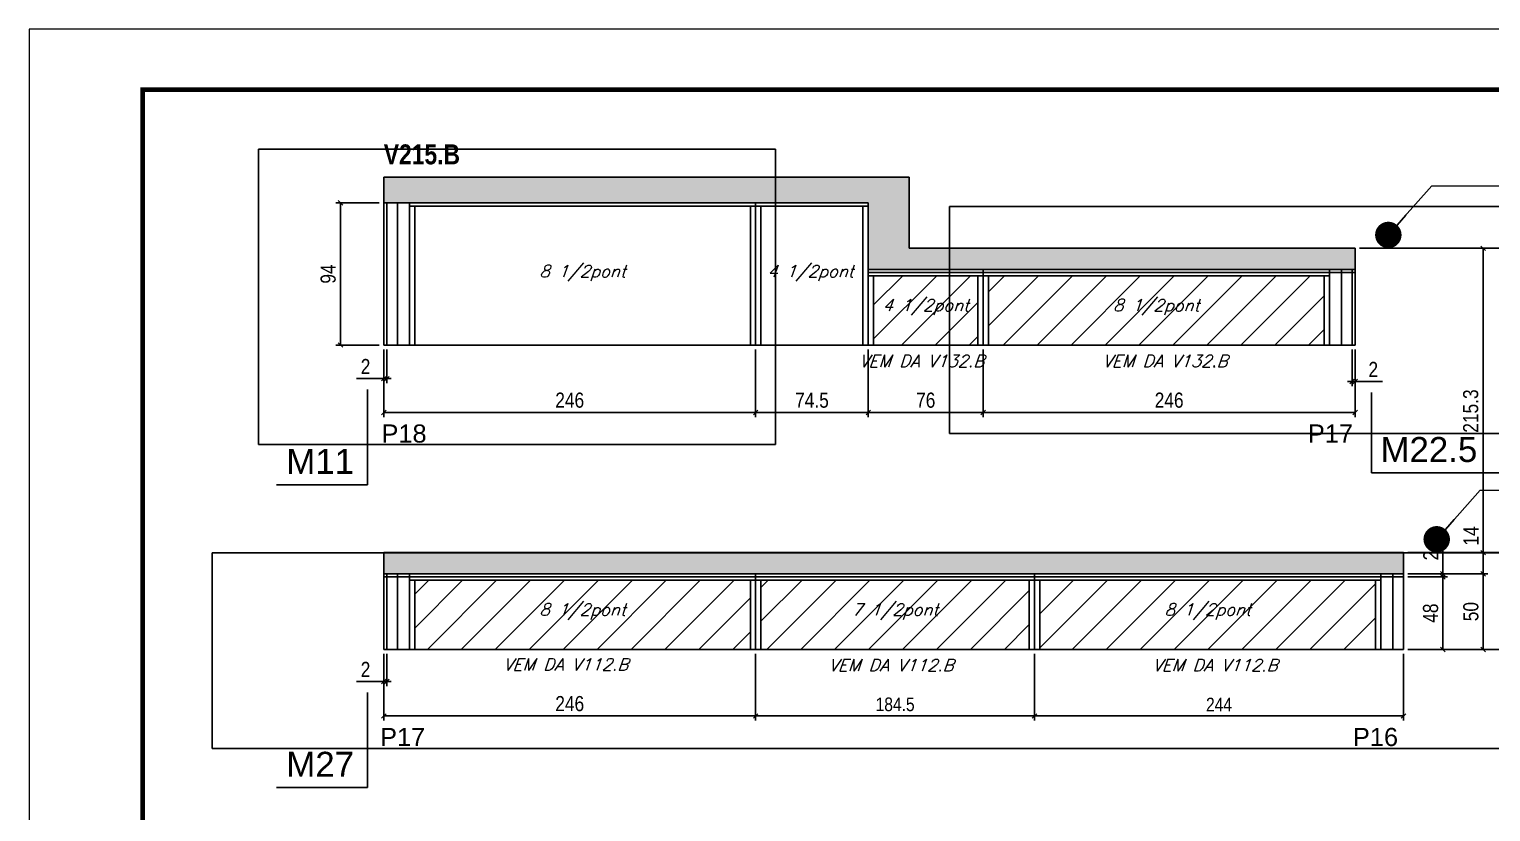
# Model space of a CAD drawing. Extents: x 2603 to 22413, y 1253 to 30260.
# Drawn here: x 2603 to 3570, y 23609 to 24126 of the extents above; entities that cross this region are included whole.
import ezdxf

# ---------------------------------------------------------------- set-up
doc = ezdxf.new("R2010")
doc.units = 0
doc.linetypes.add('DASHED', pattern=[0.75, 0.5, -0.25])
for name, color, linetype in [('5', 5, 'Continuous'), ('COTA', 241, 'Continuous'), ('NOMENCLATURA', 7, 'Continuous'), ('Painéis', 200, 'Continuous'), ('SARR_2.2x7', 40, 'Continuous'), ('SARR_3.5x7', 81, 'Continuous'), ('texto', 7, 'Continuous')]:
    doc.layers.add(name, color=color, linetype=linetype)
for name, color, linetype, lineweight in [('Folhas', 255, 'Continuous', 9), ('Hachura', 251, 'Continuous', 9), ('SARRAFO DE PRESSAO', 251, 'DASHED', 9)]:
    doc.layers.add(name, color=color, linetype=linetype, lineweight=lineweight)
doc.styles.add('COTA TECNICA', font='techl___.ttf', dxfattribs={"height": 10})
doc.styles.add('COTA TECNICA-50', font='techl___.ttf', dxfattribs={"height": 9})
doc.styles.add('Romans', font='romans.shx')
doc.styles.get("Standard").update_dxf_attribs({"font": 'arial.ttf'})
doc.styles.add('TECNICA', font='techb___.ttf', dxfattribs={"height": 10})
doc.dimstyles.new('3x', dxfattribs={"dimtxt": 10, "dimasz": 5, "dimexe": 7, "dimexo": 5, "dimgap": 4, "dimtad": 1, "dimdec": 4, "dimlfac": 0.333333, "dimdsep": 46, "dimtxsty": 'Standard', "dimblk": 'DOT', "dimcen": 0.09, "dimclrd": 1, "dimclre": 1, "dimclrt": 2, "dimadec": 0, "dimazin": 2, "dimtfac": 1, "dimtdec": 4, "dimtmove": 0, "dimatfit": 3, "dimldrblk": 'DOT', "dimfxl": 1, "dimtolj": 1, "dimtzin": 0, "dimlwd": 9, "dimlwe": 9, "dimarcsym": 0})
doc.dimstyles.new('COTA PAINEL-50', dxfattribs={"dimtxt": 9, "dimasz": 3, "dimexe": 3, "dimexo": 3, "dimgap": 3, "dimtad": 1, "dimdec": 1, "dimzin": 12, "dimdsep": 46, "dimtxsty": 'COTA TECNICA-50', "dimblk1": 'OBLIQUE', "dimblk2": 'OBLIQUE', "dimsah": 1, "dimcen": 0.9, "dimclrd": 4, "dimclre": 4, "dimclrt": 240, "dimadec": 1, "dimazin": 3, "dimtfac": 1, "dimtdec": 1, "dimtmove": 0, "dimatfit": 3, "dimfxl": 1, "dimtolj": 1, "dimtzin": 12, "dimarcsym": 0})
doc.dimstyles.new('PAINEL', dxfattribs={"dimtxt": 10, "dimasz": 3, "dimexe": 3, "dimexo": 3, "dimgap": 3, "dimtad": 1, "dimdec": 1, "dimzin": 12, "dimdsep": 46, "dimtxsty": 'COTA TECNICA', "dimblk1": 'OBLIQUE', "dimblk2": 'OBLIQUE', "dimsah": 1, "dimcen": 0.9, "dimclrd": 4, "dimclre": 4, "dimclrt": 240, "dimadec": 1, "dimazin": 3, "dimtfac": 1, "dimtdec": 1, "dimtmove": 0, "dimatfit": 3, "dimfxl": 1, "dimtolj": 1, "dimtzin": 12, "dimarcsym": 0})
pattern_1 = [(45, (-126418.031, -5371.03), (-11.2253202, 11.2253202), [])]

# ---------------------------------------------------------------- blocks, each defined once
blk = doc.blocks.new('9999999999')
at = {"layer": 'Folhas'}
blk.add_lwpolyline([(98138.98, 34190.21), (99623.98, 34190.21), (99623.98, 35240.21), (98138.98, 35240.21)], close=True, dxfattribs=at)
at = {"layer": 'Folhas', "color": 30, "const_width": 3}
blk.add_lwpolyline([(98213.98, 34230.21), (99583.98, 34230.21), (99583.98, 35200.21), (98213.98, 35200.21)], close=True, dxfattribs=at)
blk = doc.blocks.new('_Oblique')
at = {"color": 0, "linetype": 'ByBlock', "lineweight": -2}
blk.add_line((-0.5, -0.5), (0.5, 0.5), dxfattribs=at)
blk = doc.blocks.new('*D2724')
at = {"layer": 'COTA', "color": 4, "linetype": 'ByBlock', "lineweight": -2, "transparency": 16777216}
for p, q in [((3157.99, 23914.42), (3157.99, 23869.81)), ((3233.99, 23914.42), (3233.99, 23869.81)), ((3157.99, 23872.81), (3233.99, 23872.81))]:
    blk.add_line(p, q, dxfattribs=at)
at = {"layer": 'Defpoints', "color": 0, "linetype": 'ByBlock', "transparency": 16777216}
for p in [(3157.99, 23917.42), (3233.99, 23917.42), (3233.99, 23872.81)]:
    blk.add_point(p, dxfattribs=at)
at = {"layer": 'COTA', "color": 4, "linetype": 'ByBlock', "lineweight": -2, "transparency": 16777216, "xscale": 3, "yscale": 3, "zscale": 3, "rotation": 180}
blk.add_blockref('_Oblique', (3157.99, 23872.81), dxfattribs=at)
at = {"layer": 'COTA', "color": 4, "linetype": 'ByBlock', "lineweight": -2, "transparency": 16777216, "xscale": 3, "yscale": 3, "zscale": 3}
blk.add_blockref('_Oblique', (3233.99, 23872.81), dxfattribs=at)
at = {"layer": 'COTA', "color": 240, "linetype": 'ByBlock', "transparency": 16777216, "insert": (3195.99, 23880.91), "char_height": 10, "attachment_point": 5, "style": 'COTA TECNICA'}
blk.add_mtext('\\A1;76', dxfattribs=at)
blk = doc.blocks.new('*D2725')
at = {"layer": 'COTA', "color": 4, "linetype": 'ByBlock', "lineweight": -2, "transparency": 16777216}
for p, q in [((3233.99, 23914.42), (3233.99, 23869.81)), ((3479.99, 23914.42), (3479.99, 23869.81)), ((3233.99, 23872.81), (3479.99, 23872.81))]:
    blk.add_line(p, q, dxfattribs=at)
at = {"layer": 'Defpoints', "color": 0, "linetype": 'ByBlock', "transparency": 16777216}
for p in [(3233.99, 23917.42), (3479.99, 23917.42), (3479.99, 23872.81)]:
    blk.add_point(p, dxfattribs=at)
at = {"layer": 'COTA', "color": 4, "linetype": 'ByBlock', "lineweight": -2, "transparency": 16777216, "xscale": 3, "yscale": 3, "zscale": 3, "rotation": 180}
blk.add_blockref('_Oblique', (3233.99, 23872.81), dxfattribs=at)
at = {"layer": 'COTA', "color": 4, "linetype": 'ByBlock', "lineweight": -2, "transparency": 16777216, "xscale": 3, "yscale": 3, "zscale": 3}
blk.add_blockref('_Oblique', (3479.99, 23872.81), dxfattribs=at)
at = {"layer": 'COTA', "color": 240, "linetype": 'ByBlock', "transparency": 16777216, "insert": (3356.99, 23880.91), "char_height": 10, "attachment_point": 5, "style": 'COTA TECNICA'}
blk.add_mtext('\\A1;246', dxfattribs=at)
blk = doc.blocks.new('*D2726')
at = {"layer": 'COTA', "color": 4, "linetype": 'ByBlock', "lineweight": -2, "transparency": 16777216}
for p, q in [((3477.99, 23914.42), (3477.99, 23890.29)), ((3479.99, 23914.42), (3479.99, 23890.29)), ((3477.99, 23893.29), (3474.99, 23893.29)), ((3477.99, 23893.29), (3479.99, 23893.29)), ((3479.99, 23893.29), (3498.1, 23893.29))]:
    blk.add_line(p, q, dxfattribs=at)
at = {"layer": 'Defpoints', "color": 0, "linetype": 'ByBlock', "transparency": 16777216}
for p in [(3477.99, 23917.42), (3479.99, 23917.42), (3479.99, 23893.29)]:
    blk.add_point(p, dxfattribs=at)
at = {"layer": 'COTA', "color": 4, "linetype": 'ByBlock', "lineweight": -2, "transparency": 16777216, "xscale": 3, "yscale": 3, "zscale": 3}
blk.add_blockref('_Oblique', (3477.99, 23893.29), dxfattribs=at)
at = {"layer": 'COTA', "color": 4, "linetype": 'ByBlock', "lineweight": -2, "transparency": 16777216, "xscale": 3, "yscale": 3, "zscale": 3, "rotation": 180}
blk.add_blockref('_Oblique', (3479.99, 23893.29), dxfattribs=at)
at = {"layer": 'COTA', "color": 240, "linetype": 'ByBlock', "transparency": 16777216, "insert": (3492.04, 23901.29), "char_height": 10, "attachment_point": 5, "style": 'COTA TECNICA'}
blk.add_mtext('\\A1;2', dxfattribs=at)
blk = doc.blocks.new('*D2727')
at = {"layer": 'COTA', "color": 4, "linetype": 'ByBlock', "lineweight": -2, "transparency": 16777216}
for p, q in [((3083.49, 23914.42), (3083.49, 23869.81)), ((3157.99, 23914.42), (3157.99, 23869.81)), ((3157.99, 23872.81), (3083.49, 23872.81))]:
    blk.add_line(p, q, dxfattribs=at)
at = {"layer": 'Defpoints', "color": 0, "linetype": 'ByBlock', "transparency": 16777216}
for p in [(3083.49, 23917.42), (3157.99, 23917.42), (3083.49, 23872.81)]:
    blk.add_point(p, dxfattribs=at)
at = {"layer": 'COTA', "color": 4, "linetype": 'ByBlock', "lineweight": -2, "transparency": 16777216, "xscale": 3, "yscale": 3, "zscale": 3, "rotation": 180}
blk.add_blockref('_Oblique', (3083.49, 23872.81), dxfattribs=at)
at = {"layer": 'COTA', "color": 4, "linetype": 'ByBlock', "lineweight": -2, "transparency": 16777216, "xscale": 3, "yscale": 3, "zscale": 3}
blk.add_blockref('_Oblique', (3157.99, 23872.81), dxfattribs=at)
at = {"layer": 'COTA', "color": 240, "linetype": 'ByBlock', "transparency": 16777216, "insert": (3120.74, 23880.92), "char_height": 10, "attachment_point": 5, "style": 'COTA TECNICA'}
blk.add_mtext('\\A1;74.5', dxfattribs=at)
blk = doc.blocks.new('*D2728')
at = {"layer": 'COTA', "color": 4, "linetype": 'ByBlock', "lineweight": -2, "transparency": 16777216}
for p, q in [((2837.49, 23914.42), (2837.49, 23869.81)), ((3083.49, 23914.42), (3083.49, 23869.81)), ((3083.49, 23872.81), (2837.49, 23872.81))]:
    blk.add_line(p, q, dxfattribs=at)
at = {"layer": 'Defpoints', "color": 0, "linetype": 'ByBlock', "transparency": 16777216}
for p in [(2837.49, 23917.42), (3083.49, 23917.42), (2837.49, 23872.81)]:
    blk.add_point(p, dxfattribs=at)
at = {"layer": 'COTA', "color": 4, "linetype": 'ByBlock', "lineweight": -2, "transparency": 16777216, "xscale": 3, "yscale": 3, "zscale": 3, "rotation": 180}
blk.add_blockref('_Oblique', (2837.49, 23872.81), dxfattribs=at)
at = {"layer": 'COTA', "color": 4, "linetype": 'ByBlock', "lineweight": -2, "transparency": 16777216, "xscale": 3, "yscale": 3, "zscale": 3}
blk.add_blockref('_Oblique', (3083.49, 23872.81), dxfattribs=at)
at = {"layer": 'COTA', "color": 240, "linetype": 'ByBlock', "transparency": 16777216, "insert": (2960.49, 23880.91), "char_height": 10, "attachment_point": 5, "style": 'COTA TECNICA'}
blk.add_mtext('\\A1;246', dxfattribs=at)
blk = doc.blocks.new('*D2729')
at = {"layer": 'COTA', "color": 4, "linetype": 'ByBlock', "lineweight": -2, "transparency": 16777216}
for p, q in [((2834.49, 24011.42), (2805.83, 24011.42)), ((2808.83, 23917.42), (2808.83, 24011.42)), ((2834.49, 23917.42), (2805.83, 23917.42))]:
    blk.add_line(p, q, dxfattribs=at)
at = {"layer": 'Defpoints', "color": 0, "linetype": 'ByBlock', "transparency": 16777216}
for p in [(2808.83, 24011.42), (2837.49, 24011.42), (2837.49, 23917.42)]:
    blk.add_point(p, dxfattribs=at)
at = {"layer": 'COTA', "color": 4, "linetype": 'ByBlock', "lineweight": -2, "transparency": 16777216, "xscale": 3, "yscale": 3, "zscale": 3}
for p, rotation in [((2808.83, 24011.42), 90), ((2808.83, 23917.42), 270)]:
    blk.add_blockref('_Oblique', p, dxfattribs=dict(at, rotation=rotation))
at = {"layer": 'COTA', "color": 240, "linetype": 'ByBlock', "transparency": 16777216, "insert": (2800.73, 23964.42), "char_height": 10, "attachment_point": 5, "rotation": 90, "style": 'COTA TECNICA'}
blk.add_mtext('\\A1;94', dxfattribs=at)
blk = doc.blocks.new('*D503')
at = {"layer": 'COTA', "color": 4, "linetype": 'ByBlock', "lineweight": -2, "transparency": 16777216}
for p, q in [((3083.49, 23713.12), (3083.49, 23669.11)), ((3267.99, 23713.12), (3267.99, 23669.11)), ((3083.49, 23672.11), (3267.99, 23672.11))]:
    blk.add_line(p, q, dxfattribs=at)
at = {"layer": 'Defpoints', "color": 0, "linetype": 'ByBlock', "transparency": 16777216}
for p in [(3083.49, 23716.12), (3267.99, 23716.12), (3267.99, 23672.11)]:
    blk.add_point(p, dxfattribs=at)
at = {"layer": 'COTA', "color": 4, "linetype": 'ByBlock', "lineweight": -2, "transparency": 16777216, "xscale": 3, "yscale": 3, "zscale": 3, "rotation": 180}
blk.add_blockref('_Oblique', (3083.49, 23672.11), dxfattribs=at)
at = {"layer": 'COTA', "color": 4, "linetype": 'ByBlock', "lineweight": -2, "transparency": 16777216, "xscale": 3, "yscale": 3, "zscale": 3}
blk.add_blockref('_Oblique', (3267.99, 23672.11), dxfattribs=at)
at = {"layer": 'COTA', "color": 240, "linetype": 'ByBlock', "transparency": 16777216, "insert": (3175.74, 23679.73), "char_height": 9, "attachment_point": 5, "style": 'COTA TECNICA-50'}
blk.add_mtext('\\A1;184.5', dxfattribs=at)
blk = doc.blocks.new('*D2705')
at = {"layer": 'COTA', "color": 4, "linetype": 'ByBlock', "lineweight": -2, "transparency": 16777216}
for p, q in [((3267.99, 23713.12), (3267.99, 23669.11)), ((3511.99, 23713.12), (3511.99, 23669.11)), ((3267.99, 23672.11), (3511.99, 23672.11))]:
    blk.add_line(p, q, dxfattribs=at)
at = {"layer": 'Defpoints', "color": 0, "linetype": 'ByBlock', "transparency": 16777216}
for p in [(3267.99, 23716.12), (3511.99, 23716.12), (3511.99, 23672.11)]:
    blk.add_point(p, dxfattribs=at)
at = {"layer": 'COTA', "color": 4, "linetype": 'ByBlock', "lineweight": -2, "transparency": 16777216, "xscale": 3, "yscale": 3, "zscale": 3, "rotation": 180}
blk.add_blockref('_Oblique', (3267.99, 23672.11), dxfattribs=at)
at = {"layer": 'COTA', "color": 4, "linetype": 'ByBlock', "lineweight": -2, "transparency": 16777216, "xscale": 3, "yscale": 3, "zscale": 3}
blk.add_blockref('_Oblique', (3511.99, 23672.11), dxfattribs=at)
at = {"layer": 'COTA', "color": 240, "linetype": 'ByBlock', "transparency": 16777216, "insert": (3389.99, 23679.68), "char_height": 9, "attachment_point": 5, "style": 'COTA TECNICA-50'}
blk.add_mtext('\\A1;244', dxfattribs=at)
blk = doc.blocks.new('*D2706')
at = {"layer": 'COTA', "color": 4, "linetype": 'ByBlock', "lineweight": -2, "transparency": 16777216}
for p, q in [((2837.49, 23713.12), (2837.49, 23669.11)), ((3083.49, 23713.12), (3083.49, 23669.11)), ((3083.49, 23672.11), (2837.49, 23672.11))]:
    blk.add_line(p, q, dxfattribs=at)
at = {"layer": 'Defpoints', "color": 0, "linetype": 'ByBlock', "transparency": 16777216}
for p in [(2837.49, 23716.12), (3083.49, 23716.12), (2837.49, 23672.11)]:
    blk.add_point(p, dxfattribs=at)
at = {"layer": 'COTA', "color": 4, "linetype": 'ByBlock', "lineweight": -2, "transparency": 16777216, "xscale": 3, "yscale": 3, "zscale": 3, "rotation": 180}
blk.add_blockref('_Oblique', (2837.49, 23672.11), dxfattribs=at)
at = {"layer": 'COTA', "color": 4, "linetype": 'ByBlock', "lineweight": -2, "transparency": 16777216, "xscale": 3, "yscale": 3, "zscale": 3}
blk.add_blockref('_Oblique', (3083.49, 23672.11), dxfattribs=at)
at = {"layer": 'COTA', "color": 240, "linetype": 'ByBlock', "transparency": 16777216, "insert": (2960.49, 23680.21), "char_height": 10, "attachment_point": 5, "style": 'COTA TECNICA'}
blk.add_mtext('\\A1;246', dxfattribs=at)
blk = doc.blocks.new('*D2707')
at = {"layer": 'COTA', "color": 4, "linetype": 'ByBlock', "lineweight": -2, "transparency": 16777216}
for p, q in [((3514.99, 23766.12), (3567.73, 23766.12)), ((3564.73, 23766.12), (3564.73, 23716.12)), ((3514.99, 23716.12), (3567.73, 23716.12))]:
    blk.add_line(p, q, dxfattribs=at)
at = {"layer": 'Defpoints', "color": 0, "linetype": 'ByBlock', "transparency": 16777216}
for p in [(3511.99, 23766.12), (3511.99, 23716.12), (3564.73, 23716.12)]:
    blk.add_point(p, dxfattribs=at)
at = {"layer": 'COTA', "color": 4, "linetype": 'ByBlock', "lineweight": -2, "transparency": 16777216, "xscale": 3, "yscale": 3, "zscale": 3}
for p, rotation in [((3564.73, 23766.12), 90), ((3564.73, 23716.12), 270)]:
    blk.add_blockref('_Oblique', p, dxfattribs=dict(at, rotation=rotation))
at = {"layer": 'COTA', "color": 240, "linetype": 'ByBlock', "transparency": 16777216, "insert": (3556.62, 23741.12), "char_height": 10, "attachment_point": 5, "rotation": 90, "style": 'COTA TECNICA'}
blk.add_mtext('\\A1;50', dxfattribs=at)
blk = doc.blocks.new('*D2708')
at = {"layer": 'COTA', "color": 4, "linetype": 'ByBlock', "lineweight": -2, "transparency": 16777216}
for p, q in [((3564.73, 23780.12), (3564.73, 23799.24)), ((3514.99, 23780.12), (3567.73, 23780.12)), ((3564.73, 23766.12), (3564.73, 23780.12)), ((3514.99, 23766.12), (3567.73, 23766.12))]:
    blk.add_line(p, q, dxfattribs=at)
at = {"layer": 'Defpoints', "color": 0, "linetype": 'ByBlock', "transparency": 16777216}
for p in [(3511.99, 23780.12), (3564.73, 23780.12), (3511.99, 23766.12)]:
    blk.add_point(p, dxfattribs=at)
at = {"layer": 'COTA', "color": 4, "linetype": 'ByBlock', "lineweight": -2, "transparency": 16777216, "xscale": 3, "yscale": 3, "zscale": 3}
for p, rotation in [((3564.73, 23780.12), 90), ((3564.73, 23766.12), 270)]:
    blk.add_blockref('_Oblique', p, dxfattribs=dict(at, rotation=rotation))
at = {"layer": 'COTA', "color": 240, "linetype": 'ByBlock', "transparency": 16777216, "insert": (3556.66, 23791.18), "char_height": 10, "attachment_point": 5, "rotation": 90, "style": 'COTA TECNICA'}
blk.add_mtext('\\A1;14', dxfattribs=at)
blk = doc.blocks.new('*D2709')
at = {"layer": 'COTA', "color": 4, "linetype": 'ByBlock', "lineweight": -2, "transparency": 16777216}
for p, q in [((3514.99, 23780.12), (3595.23, 23780.12)), ((3592.23, 23716.12), (3592.23, 23780.12)), ((3514.99, 23716.12), (3595.23, 23716.12))]:
    blk.add_line(p, q, dxfattribs=at)
at = {"layer": 'Defpoints', "color": 0, "linetype": 'ByBlock', "transparency": 16777216}
for p in [(3511.99, 23780.12), (3592.23, 23780.12), (3511.99, 23716.12)]:
    blk.add_point(p, dxfattribs=at)
at = {"layer": 'COTA', "color": 4, "linetype": 'ByBlock', "lineweight": -2, "transparency": 16777216, "xscale": 3, "yscale": 3, "zscale": 3}
for p, rotation in [((3592.23, 23780.12), 90), ((3592.23, 23716.12), 270)]:
    blk.add_blockref('_Oblique', p, dxfattribs=dict(at, rotation=rotation))
at = {"layer": 'COTA', "color": 240, "linetype": 'ByBlock', "transparency": 16777216, "insert": (3584.13, 23748.12), "char_height": 10, "attachment_point": 5, "rotation": 90, "style": 'COTA TECNICA'}
blk.add_mtext('\\A1;64', dxfattribs=at)
blk = doc.blocks.new('*D2710')
at = {"layer": 'COTA', "color": 4, "linetype": 'ByBlock', "lineweight": -2, "transparency": 16777216}
for p, q in [((2837.49, 23713.12), (2837.49, 23691.88)), ((2839.49, 23713.12), (2839.49, 23691.88)), ((2837.49, 23694.88), (2819.38, 23694.88)), ((2839.49, 23694.88), (2837.49, 23694.88)), ((2839.49, 23694.88), (2842.49, 23694.88))]:
    blk.add_line(p, q, dxfattribs=at)
at = {"layer": 'Defpoints', "color": 0, "linetype": 'ByBlock', "transparency": 16777216}
for p in [(2837.49, 23716.12), (2839.49, 23716.12), (2837.49, 23694.88)]:
    blk.add_point(p, dxfattribs=at)
at = {"layer": 'COTA', "color": 4, "linetype": 'ByBlock', "lineweight": -2, "transparency": 16777216, "xscale": 3, "yscale": 3, "zscale": 3}
blk.add_blockref('_Oblique', (2837.49, 23694.88), dxfattribs=at)
at = {"layer": 'COTA', "color": 4, "linetype": 'ByBlock', "lineweight": -2, "transparency": 16777216, "xscale": 3, "yscale": 3, "zscale": 3, "rotation": 180}
blk.add_blockref('_Oblique', (2839.49, 23694.88), dxfattribs=at)
at = {"layer": 'COTA', "color": 240, "linetype": 'ByBlock', "transparency": 16777216, "insert": (2825.43, 23702.88), "char_height": 10, "attachment_point": 5, "style": 'COTA TECNICA'}
blk.add_mtext('\\A1;2', dxfattribs=at)
blk = doc.blocks.new('*D1626')
at = {"layer": 'COTA', "color": 4, "linetype": 'ByBlock', "lineweight": -2, "transparency": 16777216}
for p, q in [((2837.49, 23914.42), (2837.49, 23892.21)), ((2839.49, 23914.42), (2839.49, 23892.21)), ((2837.49, 23895.21), (2819.38, 23895.21)), ((2839.49, 23895.21), (2837.49, 23895.21)), ((2839.49, 23895.21), (2842.49, 23895.21))]:
    blk.add_line(p, q, dxfattribs=at)
at = {"layer": 'Defpoints', "color": 0, "linetype": 'ByBlock', "transparency": 16777216}
for p in [(2837.49, 23917.42), (2839.49, 23917.42), (2837.49, 23895.21)]:
    blk.add_point(p, dxfattribs=at)
at = {"layer": 'COTA', "color": 4, "linetype": 'ByBlock', "lineweight": -2, "transparency": 16777216, "xscale": 3, "yscale": 3, "zscale": 3}
blk.add_blockref('_Oblique', (2837.49, 23895.21), dxfattribs=at)
at = {"layer": 'COTA', "color": 4, "linetype": 'ByBlock', "lineweight": -2, "transparency": 16777216, "xscale": 3, "yscale": 3, "zscale": 3, "rotation": 180}
blk.add_blockref('_Oblique', (2839.49, 23895.21), dxfattribs=at)
at = {"layer": 'COTA', "color": 240, "linetype": 'ByBlock', "transparency": 16777216, "insert": (2825.43, 23903.21), "char_height": 10, "attachment_point": 5, "style": 'COTA TECNICA'}
blk.add_mtext('\\A1;2', dxfattribs=at)
blk = doc.blocks.new('*D1599')
at = {"layer": 'COTA', "color": 4, "linetype": 'ByBlock', "lineweight": -2, "transparency": 16777216}
for p, q in [((3514.99, 23764.12), (3541.08, 23764.12)), ((3538.08, 23716.12), (3538.08, 23764.12)), ((3514.99, 23716.12), (3541.08, 23716.12))]:
    blk.add_line(p, q, dxfattribs=at)
at = {"layer": 'Defpoints', "color": 0, "linetype": 'ByBlock', "transparency": 16777216}
for p in [(3511.99, 23764.12), (3538.08, 23764.12), (3511.99, 23716.12)]:
    blk.add_point(p, dxfattribs=at)
at = {"layer": 'COTA', "color": 4, "linetype": 'ByBlock', "lineweight": -2, "transparency": 16777216, "xscale": 3, "yscale": 3, "zscale": 3}
for p, rotation in [((3538.08, 23764.12), 90), ((3538.08, 23716.12), 270)]:
    blk.add_blockref('_Oblique', p, dxfattribs=dict(at, rotation=rotation))
at = {"layer": 'COTA', "color": 240, "linetype": 'ByBlock', "transparency": 16777216, "insert": (3529.98, 23740.12), "char_height": 10, "attachment_point": 5, "rotation": 90, "style": 'COTA TECNICA'}
blk.add_mtext('\\A1;48', dxfattribs=at)
blk = doc.blocks.new('*D1600')
at = {"layer": 'COTA', "color": 4, "linetype": 'ByBlock', "lineweight": -2, "transparency": 16777216}
for p, q in [((3538.08, 23766.12), (3538.08, 23784.23)), ((3514.99, 23766.12), (3541.08, 23766.12)), ((3514.99, 23764.12), (3541.08, 23764.12)), ((3538.08, 23764.12), (3538.08, 23766.12)), ((3538.08, 23764.12), (3538.08, 23761.12))]:
    blk.add_line(p, q, dxfattribs=at)
at = {"layer": 'Defpoints', "color": 0, "linetype": 'ByBlock', "transparency": 16777216}
for p in [(3511.99, 23766.12), (3511.99, 23764.12), (3538.08, 23766.12)]:
    blk.add_point(p, dxfattribs=at)
at = {"layer": 'COTA', "color": 4, "linetype": 'ByBlock', "lineweight": -2, "transparency": 16777216, "xscale": 3, "yscale": 3, "zscale": 3}
for p, rotation in [((3538.08, 23766.12), 270), ((3538.08, 23764.12), 90)]:
    blk.add_blockref('_Oblique', p, dxfattribs=dict(at, rotation=rotation))
at = {"layer": 'COTA', "color": 240, "linetype": 'ByBlock', "transparency": 16777216, "insert": (3530.08, 23778.18), "char_height": 10, "attachment_point": 5, "rotation": 90, "style": 'COTA TECNICA'}
blk.add_mtext('\\A1;2', dxfattribs=at)
blk = doc.blocks.new('_Dot')
at = {"color": 0, "linetype": 'ByBlock', "lineweight": -2}
blk.add_line((-0.5, 0), (-1, 0), dxfattribs=at)
at = {"color": 0, "linetype": 'ByBlock', "const_width": 0.5}
blk.add_lwpolyline([(-0.25, 0, 1), (0.25, 0, 1)], format="xyb", close=True, dxfattribs=at)
blk = doc.blocks.new('*D1406')
at = {"layer": 'COTA', "color": 4, "linetype": 'ByBlock', "lineweight": -2, "transparency": 16777216}
for p, q in [((3514.99, 23766.12), (3567.73, 23766.12)), ((3564.73, 23766.12), (3564.73, 23716.12)), ((3514.99, 23716.12), (3567.73, 23716.12))]:
    blk.add_line(p, q, dxfattribs=at)
at = {"layer": 'Defpoints', "color": 0, "linetype": 'ByBlock', "transparency": 16777216}
for p in [(3511.99, 23766.12), (3511.99, 23716.12), (3564.73, 23716.12)]:
    blk.add_point(p, dxfattribs=at)
at = {"layer": 'COTA', "color": 4, "linetype": 'ByBlock', "lineweight": -2, "transparency": 16777216, "xscale": 3, "yscale": 3, "zscale": 3}
for p, rotation in [((3564.73, 23766.12), 90), ((3564.73, 23716.12), 270)]:
    blk.add_blockref('_Oblique', p, dxfattribs=dict(at, rotation=rotation))
at = {"layer": 'COTA', "color": 240, "linetype": 'ByBlock', "transparency": 16777216, "insert": (3556.62, 23741.12), "char_height": 10, "attachment_point": 5, "rotation": 90, "style": 'COTA TECNICA'}
blk.add_mtext('\\A1;50', dxfattribs=at)
blk = doc.blocks.new('*D1407')
at = {"layer": 'COTA', "color": 4, "linetype": 'ByBlock', "lineweight": -2, "transparency": 16777216}
for p, q in [((3482.99, 23981.42), (3567.73, 23981.42)), ((3564.73, 23766.12), (3564.73, 23981.42)), ((3514.99, 23766.12), (3567.73, 23766.12))]:
    blk.add_line(p, q, dxfattribs=at)
at = {"layer": 'Defpoints', "color": 0, "linetype": 'ByBlock', "transparency": 16777216}
for p in [(3479.99, 23981.42), (3564.73, 23981.42), (3511.99, 23766.12)]:
    blk.add_point(p, dxfattribs=at)
at = {"layer": 'COTA', "color": 4, "linetype": 'ByBlock', "lineweight": -2, "transparency": 16777216, "xscale": 3, "yscale": 3, "zscale": 3}
for p, rotation in [((3564.73, 23981.42), 90), ((3564.73, 23766.12), 270)]:
    blk.add_blockref('_Oblique', p, dxfattribs=dict(at, rotation=rotation))
at = {"layer": 'COTA', "color": 240, "linetype": 'ByBlock', "transparency": 16777216, "insert": (3556.51, 23873.77), "char_height": 10, "attachment_point": 5, "rotation": 90, "style": 'COTA TECNICA'}
blk.add_mtext('\\A1;215.3', dxfattribs=at)
blk = doc.blocks.new('*D1408')
at = {"layer": 'COTA', "color": 4, "linetype": 'ByBlock', "lineweight": -2, "transparency": 16777216}
for p, q in [((3482.99, 23981.42), (3595.23, 23981.42)), ((3592.23, 23716.12), (3592.23, 23981.42)), ((3514.99, 23716.12), (3595.23, 23716.12))]:
    blk.add_line(p, q, dxfattribs=at)
at = {"layer": 'Defpoints', "color": 0, "linetype": 'ByBlock', "transparency": 16777216}
for p in [(3479.99, 23981.42), (3592.23, 23981.42), (3511.99, 23716.12)]:
    blk.add_point(p, dxfattribs=at)
at = {"layer": 'COTA', "color": 4, "linetype": 'ByBlock', "lineweight": -2, "transparency": 16777216, "xscale": 3, "yscale": 3, "zscale": 3}
for p, rotation in [((3592.23, 23981.42), 90), ((3592.23, 23716.12), 270)]:
    blk.add_blockref('_Oblique', p, dxfattribs=dict(at, rotation=rotation))
at = {"layer": 'COTA', "color": 240, "linetype": 'ByBlock', "transparency": 16777216, "insert": (3584.01, 23848.77), "char_height": 10, "attachment_point": 5, "rotation": 90, "style": 'COTA TECNICA'}
blk.add_mtext('\\A1;265.3', dxfattribs=at)
blk = doc.blocks.new('*D1409')
at = {"layer": 'COTA', "color": 4, "linetype": 'ByBlock', "lineweight": -2, "transparency": 16777216}
for p, q in [((3514.99, 23764.12), (3541.08, 23764.12)), ((3538.08, 23716.12), (3538.08, 23764.12)), ((3514.99, 23716.12), (3541.08, 23716.12))]:
    blk.add_line(p, q, dxfattribs=at)
at = {"layer": 'Defpoints', "color": 0, "linetype": 'ByBlock', "transparency": 16777216}
for p in [(3511.99, 23764.12), (3538.08, 23764.12), (3511.99, 23716.12)]:
    blk.add_point(p, dxfattribs=at)
at = {"layer": 'COTA', "color": 4, "linetype": 'ByBlock', "lineweight": -2, "transparency": 16777216, "xscale": 3, "yscale": 3, "zscale": 3}
for p, rotation in [((3538.08, 23764.12), 90), ((3538.08, 23716.12), 270)]:
    blk.add_blockref('_Oblique', p, dxfattribs=dict(at, rotation=rotation))
at = {"layer": 'COTA', "color": 240, "linetype": 'ByBlock', "transparency": 16777216, "insert": (3529.98, 23740.12), "char_height": 10, "attachment_point": 5, "rotation": 90, "style": 'COTA TECNICA'}
blk.add_mtext('\\A1;48', dxfattribs=at)
blk = doc.blocks.new('*D1410')
at = {"layer": 'COTA', "color": 4, "linetype": 'ByBlock', "lineweight": -2, "transparency": 16777216}
for p, q in [((3538.08, 23766.12), (3538.08, 23784.23)), ((3514.99, 23766.12), (3541.08, 23766.12)), ((3514.99, 23764.12), (3541.08, 23764.12)), ((3538.08, 23764.12), (3538.08, 23766.12)), ((3538.08, 23764.12), (3538.08, 23761.12))]:
    blk.add_line(p, q, dxfattribs=at)
at = {"layer": 'Defpoints', "color": 0, "linetype": 'ByBlock', "transparency": 16777216}
for p in [(3511.99, 23766.12), (3511.99, 23764.12), (3538.08, 23766.12)]:
    blk.add_point(p, dxfattribs=at)
at = {"layer": 'COTA', "color": 4, "linetype": 'ByBlock', "lineweight": -2, "transparency": 16777216, "xscale": 3, "yscale": 3, "zscale": 3}
for p, rotation in [((3538.08, 23766.12), 270), ((3538.08, 23764.12), 90)]:
    blk.add_blockref('_Oblique', p, dxfattribs=dict(at, rotation=rotation))
at = {"layer": 'COTA', "color": 240, "linetype": 'ByBlock', "transparency": 16777216, "insert": (3530.08, 23778.18), "char_height": 10, "attachment_point": 5, "rotation": 90, "style": 'COTA TECNICA'}
blk.add_mtext('\\A1;2', dxfattribs=at)

msp = doc.modelspace()

# ---------------------------------------------------------------- hatches: boundary and pattern name
at = {"layer": 'COTA', "linetype": 'ByBlock'}
h = msp.add_hatch(dxfattribs=at)
h.set_pattern_fill('AR-CONC', color=256, scale=0.03)
h.set_pattern_definition([(50, (-126487.8134, -5371.0305), (5.46554007, -0.47817257), [0.5715, -6.2865]), (355, (-126487.8134, -5371.0305), (-1.05730264, 5.73170536), [0.4572, -5.02921753]), (100.4514447, (-126487.358, -5371.0704), (4.40823741, 5.25353256), [0.48570026, -5.34270734]), (46.1842, (-126487.8134, -5369.5065), (8.13237123, -1.26126984), [0.85725, -9.42975]), (96.6355576, (-126487.136, -5369.612), (7.122124, 7.42278374), [0.7285507, -8.01406824]), (351.184151, (-126487.813, -5369.5065), (7.122124, 7.42278374), [0.685799, -7.54379196]), (21, (-126487.0514, -5369.8875), (4.54843174, -3.06795595), [0.5715, -6.2865]), (326, (-126487.0514, -5369.8875), (1.85406085, 5.52563898), [0.4572, -5.0292]), (71.451445, (-126486.6724, -5370.143), (6.40249258, 2.45768307), [0.48570026, -5.34269813]), (37.5, (-126487.8134, -5371.0305), (0.092658098, 2.536651166), [0, -4.96824, 0, -5.1054, 0, -5.04825]), (7.5, (-126487.8134, -5371.0305), (2.004589875, 3.005417245), [0, -2.91084, 0, -4.85394, 0, -1.92405]), (327.5, (-126489.5127, -5371.0305), (4.067717855, -0.17186232), [0, -1.905, 0, -5.9436, 0, -7.8867]), (317.5, (-126490.2747, -5371.0305), (4.44387544, 0.76279473), [0, -2.4765, 0, -3.94716, 0, -5.6007])])
h.paths.add_polyline_path([(3184.99, 24028.42), (2837.49, 24028.42), (2837.49, 24011.42), (3157.99, 24011.42), (3157.99, 23967.42), (3479.99, 23967.42), (3479.99, 23981.42), (3184.99, 23981.42)])
h.paths.add_polyline_path([(3511.99, 23766.12), (3511.99, 23780.12), (2837.49, 23780.12), (2837.49, 23766.12)])
at = {"layer": 'Hachura', "linetype": 'ByBlock'}
h = msp.add_hatch(dxfattribs=at)
h.set_pattern_fill('ANSI31', color=256, scale=5)
h.set_pattern_definition(pattern_1)
h.paths.add_polyline_path([(3230.49, 23917.42), (3230.49, 23963.22), (3161.49, 23963.22), (3161.49, 23917.42)])
h.paths.add_polyline_path([(3459.49, 23917.42), (3459.49, 23963.22), (3237.49, 23963.22), (3237.49, 23917.42)])
h = msp.add_hatch(dxfattribs=at)
h.set_pattern_fill('ANSI31', color=256, scale=5)
h.set_pattern_definition(pattern_1)
h.paths.add_polyline_path([(2857.99, 23761.92), (2857.99, 23716.12), (3079.99, 23716.12), (3079.99, 23761.92)])
h.paths.add_polyline_path([(3086.99, 23761.92), (3086.99, 23716.12), (3264.49, 23716.12), (3264.49, 23761.92)])
h.paths.add_polyline_path([(3493.49, 23716.12), (3493.49, 23761.92), (3271.49, 23761.92), (3271.49, 23716.12)])

# ---------------------------------------------------------------- linework, layer by layer
at = {"layer": 'COTA', "linetype": 'ByBlock'}
for p, q in [((2837.49, 24011.42), (2837.49, 24028.42)), ((3184.99, 24028.42), (2837.49, 24028.42)), ((3184.99, 24028.42), (3184.99, 23981.42)), ((3479.99, 23981.42), (3184.99, 23981.42)), ((3479.99, 23967.42), (3479.99, 23981.42)), ((3511.99, 23780.12), (2837.49, 23780.12)), ((2837.49, 23780.12), (2837.49, 23766.12)), ((3511.99, 23766.12), (3511.99, 23780.12))]:
    msp.add_line(p, q, dxfattribs=at)
at = {"layer": 'COTA'}
msp.add_lwpolyline([(3096.58, 23851.68), (2754.73, 23851.68), (2754.73, 24046.91), (3096.58, 24046.91)], close=True, dxfattribs=at)
at = {"layer": 'COTA', "linetype": 'ByBlock'}
for points in [[(3211.75, 24009.13), (3604.53, 24009.13), (3604.53, 23859), (3211.75, 23859)], [(2724.06, 23780.08), (3615.78, 23780.08), (3615.78, 23650.59), (2724.06, 23650.59)]]:
    msp.add_lwpolyline(points, close=True, dxfattribs=at)
at = {"layer": 'NOMENCLATURA', "linetype": 'Continuous'}
for p, q in [((2826.67, 23887.98), (2826.67, 23825.04)), ((3490.81, 23886.07), (3490.81, 23832.9)), ((3490.81, 23832.9), (3577.62, 23832.9)), ((2766.63, 23825.04), (2826.67, 23825.04)), ((2826.67, 23687.65), (2826.67, 23624.71)), ((2766.63, 23624.71), (2826.67, 23624.71))]:
    msp.add_line(p, q, dxfattribs=at)
at = {"layer": 'Painéis', "linetype": 'Continuous'}
for p, q in [((2837.49, 23917.42), (2837.49, 24011.42)), ((2837.49, 24011.42), (3157.99, 24011.42)), ((2839.49, 23917.42), (2839.49, 24011.42)), ((3083.49, 23917.42), (3083.49, 24011.42)), ((3157.99, 23917.42), (3157.99, 24011.42)), ((3157.99, 23967.42), (3479.99, 23967.42)), ((3233.99, 23917.42), (3233.99, 23967.42)), ((3477.99, 23917.42), (3477.99, 23967.42)), ((3479.99, 23917.42), (3479.99, 23967.42)), ((3157.99, 23965.42), (3479.99, 23965.42)), ((3479.99, 23917.42), (2837.49, 23917.42)), ((2837.49, 23716.12), (2837.49, 23766.12)), ((2837.49, 23766.12), (3511.99, 23766.12)), ((2837.49, 23764.12), (3511.99, 23764.12)), ((2839.49, 23716.12), (2839.49, 23766.12)), ((3083.49, 23716.12), (3083.49, 23766.12)), ((3267.99, 23716.12), (3267.99, 23766.12)), ((3511.99, 23766.12), (3511.99, 23716.12)), ((3511.99, 23716.12), (2837.49, 23716.12))]:
    msp.add_line(p, q, dxfattribs=at)
at = {"layer": 'SARR_2.2x7', "linetype": 'Continuous'}
for p, q in [((2846.49, 24011.42), (2846.49, 23917.42)), ((3083.49, 24009.22), (2854.49, 24009.22)), ((3083.49, 24009.22), (3157.99, 24009.22)), ((3470.99, 23967.42), (3470.99, 23917.42)), ((3157.99, 23963.22), (3233.99, 23963.22)), ((3233.99, 23963.22), (3462.99, 23963.22)), ((2846.49, 23766.12), (2846.49, 23716.12)), ((3504.99, 23766.12), (3504.99, 23716.12)), ((2854.49, 23761.92), (3083.49, 23761.92)), ((3083.49, 23761.92), (3267.99, 23761.92)), ((3267.99, 23761.92), (3496.99, 23761.92))]:
    msp.add_line(p, q, dxfattribs=at)
at = {"layer": 'SARR_3.5x7'}
for p, q in [((2854.49, 24011.42), (2854.49, 23917.42)), ((2857.99, 24009.22), (2857.99, 23917.42)), ((3079.99, 24009.22), (3079.99, 23917.42)), ((3086.99, 24009.22), (3086.99, 23917.42)), ((3154.49, 24009.22), (3154.49, 23917.42)), ((3462.99, 23967.42), (3462.99, 23917.42)), ((3161.49, 23963.22), (3161.49, 23917.42)), ((3230.49, 23963.22), (3230.49, 23917.42)), ((3237.49, 23963.22), (3237.49, 23917.42)), ((3459.49, 23963.22), (3459.49, 23917.42)), ((2854.49, 23766.12), (2854.49, 23716.12)), ((3496.99, 23766.12), (3496.99, 23716.12)), ((2857.99, 23761.92), (2857.99, 23716.12)), ((3079.99, 23761.92), (3079.99, 23716.12)), ((3086.99, 23761.92), (3086.99, 23716.12)), ((3264.49, 23761.92), (3264.49, 23716.12)), ((3271.49, 23761.92), (3271.49, 23716.12)), ((3493.49, 23761.92), (3493.49, 23716.12))]:
    msp.add_line(p, q, dxfattribs=at)

# ---------------------------------------------------------------- block references
at = {"layer": 'SARRAFO DE PRESSAO', "color": 6, "linetype": 'ByBlock'}
msp.add_blockref('9999999999', (-95536.01, -11113.91), dxfattribs=at)

# ---------------------------------------------------------------- texts
at = {"layer": '5', "linetype": 'Continuous'}
for s, rotation, p in [('P18', 359.99996, (2835.99, 23852.91)), ('P17', 359.99996, (3448.77, 23852.91)), ('P17', 359.99996, (2835.06, 23652.21)), ('P16', 0.00004, (3478.6, 23652.21))]:
    msp.add_text(s, height=12, rotation=rotation, dxfattribs=at).set_placement(p)
at = {"layer": 'NOMENCLATURA', "style": 'TECNICA'}
msp.add_text('V215.B', height=13.2, dxfattribs=at).set_placement((2837.49, 24036.93))
at = {"layer": 'NOMENCLATURA', "linetype": 'Continuous'}
for s, p in [('M22.5', (3496.79, 23840.09)), ('M11', (2773.02, 23832.23)), ('M27', (2773.02, 23631.9))]:
    msp.add_text(s, height=16.5, dxfattribs=at).set_placement(p)
at = {"layer": 'texto', "color": 2, "char_height": 8, "attachment_point": 5, "style": 'Romans'}
for s, insert in [('{\\Q19;\\C256;8 1/2pont}', (2968.99, 23964.92)), ('{\\Q19;\\C256;4 1/2pont}', (3119.74, 23964.92)), ('{\\Q19;\\C256;4 1/2pont}', (3195.99, 23942.42)), ('{\\Q19;\\C256;8 1/2pont}', (3348.49, 23942.42)), ('{\\Q19;\\C256;VEM DA V132.B}', (3193.24, 23906.87)), ('{\\Q19;\\C256;VEM DA V132.B}', (3354.24, 23906.87)), ('{\\Q19;\\C256;8 1/2pont}', (2968.99, 23741.12)), ('{\\Q19;\\C256;7 1/2pont}', (3175.74, 23741.12)), ('{\\Q19;\\C256;8 1/2pont}', (3382.49, 23741.12)), ('{\\Q19;\\C256;VEM DA V112.B}', (2957.74, 23706.17)), ('{\\Q19;\\C256;VEM DA V112.B}', (3172.99, 23705.69)), ('{\\Q19;\\C256;VEM DA V112.B}', (3387.24, 23705.63))]:
    msp.add_mtext(s, dxfattribs=dict(at, insert=insert))

# ---------------------------------------------------------------- dimensions: what is measured, and where the dimension line sits
at = {"layer": 'COTA', "linetype": 'ByBlock'}
for base, p1, p2, angle, picture, middle in [((2808.83, 24011.42), (2837.49, 23917.42), (2837.49, 24011.42), 90, '*D2729', (2800.73, 23964.42)), ((3564.73, 23981.42), (3511.99, 23766.12), (3479.99, 23981.42), 90, '*D1407', (3556.51, 23873.77)), ((3592.23, 23981.42), (3511.99, 23716.12), (3479.99, 23981.42), 90, '*D1408', (3584.01, 23848.77)), ((3083.49, 23872.81), (3157.99, 23917.42), (3083.49, 23917.42), 180, '*D2727', (3120.74, 23880.92)), ((3564.73, 23780.12), (3511.99, 23766.12), (3511.99, 23780.12), 90, '*D2708', (3556.66, 23791.18)), ((3538.08, 23766.12), (3511.99, 23764.12), (3511.99, 23766.12), 90, '*D1600', (3530.08, 23778.18)), ((3538.08, 23766.12), (3511.99, 23764.12), (3511.99, 23766.12), 90, '*D1410', (3530.08, 23778.18)), ((3592.23, 23780.12), (3511.99, 23716.12), (3511.99, 23780.12), 90, '*D2709', (3584.13, 23748.12)), ((3564.73, 23716.12), (3511.99, 23766.12), (3511.99, 23716.12), 90, '*D2707', (3556.62, 23741.12)), ((3564.73, 23716.12), (3511.99, 23766.12), (3511.99, 23716.12), 90, '*D1406', (3556.62, 23741.12)), ((3538.08, 23764.12), (3511.99, 23716.12), (3511.99, 23764.12), 90, '*D1599', (3529.98, 23740.12)), ((3538.08, 23764.12), (3511.99, 23716.12), (3511.99, 23764.12), 90, '*D1409', (3529.98, 23740.12)), ((2837.49, 23672.11), (3083.49, 23716.12), (2837.49, 23716.12), 180, '*D2706', (2960.49, 23680.21))]:
    dim = msp.add_linear_dim(base=base, p1=p1, p2=p2, angle=angle, dimstyle='PAINEL', dxfattribs=at)
    dim.commit()
    dim.dimension.update_dxf_attribs({"geometry": picture, "text_midpoint": middle})
for base, p1, p2, picture, middle in [((2837.49, 23895.21), (2839.49, 23917.42), (2837.49, 23917.42), '*D1626', (2825.43, 23903.21)), ((3233.99, 23872.81), (3157.99, 23917.42), (3233.99, 23917.42), '*D2724', (3195.99, 23880.91)), ((3479.99, 23893.29), (3477.99, 23917.42), (3479.99, 23917.42), '*D2726', (3492.04, 23901.29)), ((2837.49, 23694.88), (2839.49, 23716.12), (2837.49, 23716.12), '*D2710', (2825.43, 23702.88))]:
    dim = msp.add_linear_dim(base=base, p1=p1, p2=p2, dimstyle='PAINEL', dxfattribs=at)
    dim.commit()
    dim.dimension.update_dxf_attribs({"geometry": picture, "text_midpoint": middle})
for base, p1, p2, dimstyle, override, picture, middle in [((2837.49, 23872.81), (3083.49, 23917.42), (2837.49, 23917.42), 'PAINEL', {"dimtmove": 1}, '*D2728', (2960.49, 23880.91)), ((3267.99, 23672.11), (3083.49, 23716.12), (3267.99, 23716.12), 'COTA PAINEL-50', {"dimarcsym": 1}, '*D503', (3175.74, 23679.73))]:
    dim = msp.add_linear_dim(base=base, p1=p1, p2=p2, angle=180, dimstyle=dimstyle, override=override, dxfattribs=at)
    dim.commit()
    dim.dimension.update_dxf_attribs({"geometry": picture, "text_midpoint": middle})
for base, p1, p2, dimstyle, override, picture, middle in [((3479.99, 23872.81), (3233.99, 23917.42), (3479.99, 23917.42), 'PAINEL', {"dimtmove": 1}, '*D2725', (3356.99, 23880.91)), ((3511.99, 23672.11), (3267.99, 23716.12), (3511.99, 23716.12), 'COTA PAINEL-50', {"dimarcsym": 1}, '*D2705', (3389.99, 23679.68))]:
    dim = msp.add_linear_dim(base=base, p1=p1, p2=p2, dimstyle=dimstyle, override=override, dxfattribs=at)
    dim.commit()
    dim.dimension.update_dxf_attribs({"geometry": picture, "text_midpoint": middle})

# ---------------------------------------------------------------- leaders
at = {"layer": 'Hachura'}
for points in [[(3501.99, 23990.23), (3530.84, 24022.83), (3590.91, 24022.83)], [(3533.99, 23788.94), (3562.84, 23821.53), (3622.91, 23821.53)]]:
    msp.add_leader(points, dimstyle='3x', override={"dimasz": 17.5, "dimgap": 4, "dimtad": 0}, dxfattribs=at)

doc.saveas('drawing.dxf')
